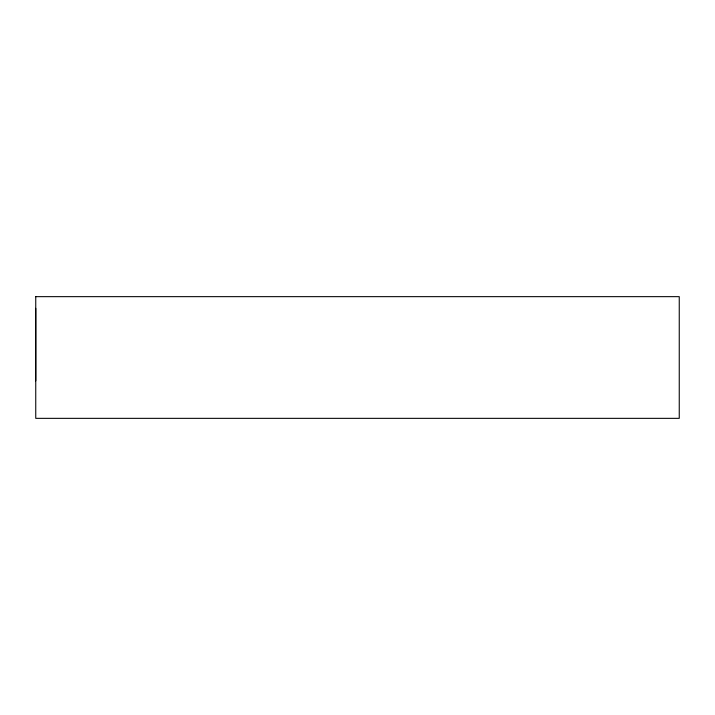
<?xml version="1.0" encoding="UTF-8"?>
<svg xmlns="http://www.w3.org/2000/svg" width="715" height="715" viewBox="0 0 715 715"><rect width="100%" height="100%" fill="white"/><g stroke="black" fill="none" stroke-linecap="round" stroke-linejoin="round"><path stroke-width="1.07" d="M35.75 308.335L35.75 380.863M35.75 296.654L35.75 418.346L679.25 418.346L679.25 296.654L35.75 296.654"/></g></svg>
